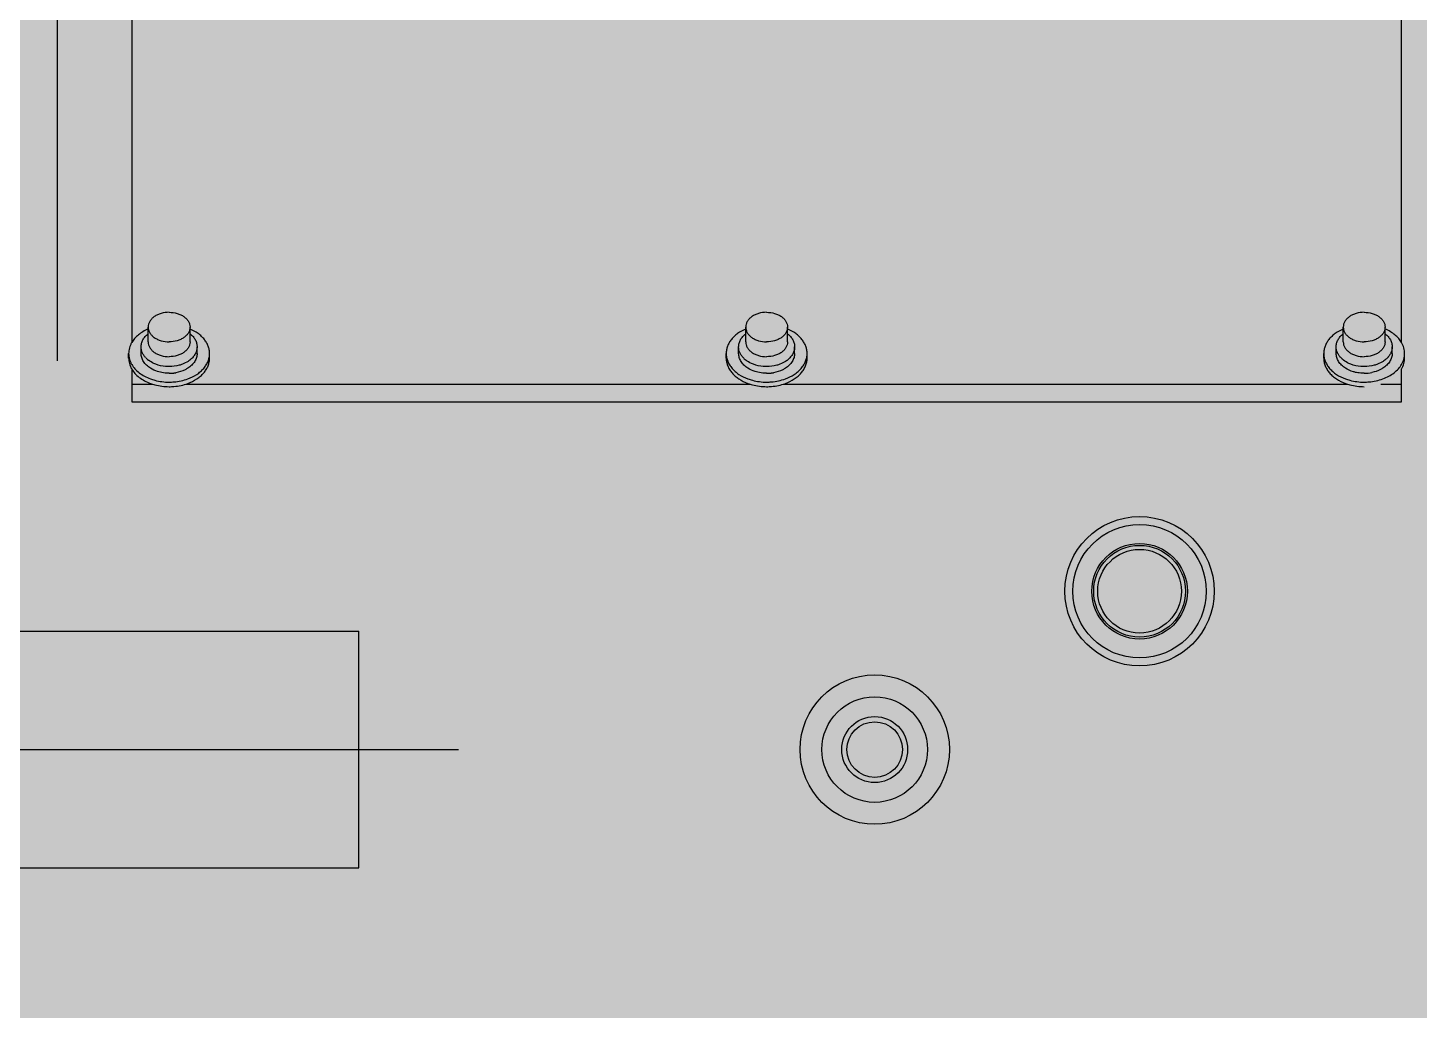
# Model space of a CAD drawing. Header units: millimetres. Extents: x -18489 to 17339, y -1599 to 10961.
# Drawn here: x -16839.76 to -16804.31, y 2092.43 to 2117.47 of the extents above; entities that cross this region are included whole.
import ezdxf

# ---------------------------------------------------------------- set-up
doc = ezdxf.new("R2010")
doc.units = ezdxf.units.MM
for name, color, linetype in [('188K-SM-03-F10-MECH-EQ-Y2257103$0$0 Xref', 8, 'Continuous'), ('188K-SM-03-F10-MECH-EQ-Y2257103$0$M-EQU-FOUNDATION', 8, 'Continuous'), ('188K-SM-03-F10-MECH-EQ-Y2257103$0$Micron CUP L10 HVAC EQU$0$M-MECH-EQU', 136, 'Continuous'), ('188K-SM-03-F10-MECH-EQ-Y2257103$0$Micron CUP L10 HVAC EQU$0$M-PHASE1 AREA', 252, 'Continuous')]:
    doc.layers.add(name, color=color, linetype=linetype)
pattern_1 = [(50, (4473.52, 709.2), (54.6554, -4.78173), [5.715, -62.865]), (355, (4473.52, 709.2), (-10.57303, 57.31705), [4.572, -50.29218]), (100.45144, (4478.076, 708.8), (44.08237, 52.53533), [4.857, -53.42707]), (46.1842, (4473.52, 724.44), (81.32371, -12.6127), [8.5725, -94.2975]), (96.63556, (4480.3, 723.39), (71.22124, 74.22784), [7.2855, -80.14068]), (351.18415, (4473.52, 724.44), (71.22124, 74.22784), [6.858, -75.43792]), (21, (4481.14, 720.63), (45.48432, -30.67956), [5.715, -62.865]), (326, (4481.14, 720.63), (18.54061, 55.25639), [4.572, -50.292]), (71.45144, (4484.93, 718.07), (64.02493, 24.57683), [4.857, -53.42698]), (37.5, (4473.521, 709.2), (0.926581, 25.366512), [0, -49.6824, 0, -51.054, 0, -50.4825]), (7.5, (4473.52, 709.2), (20.0459, 30.054172), [0, -29.1084, 0, -48.5394, 0, -19.2405]), (327.5, (4456.529, 709.2), (40.677179, -1.718623), [0, -19.05, 0, -59.436, 0, -78.867]), (317.5, (4448.91, 709.2), (44.438754, 7.62795), [0, -24.765, 0, -39.4716, 0, -56.007])]

# ---------------------------------------------------------------- blocks, each defined once
blk = doc.blocks.new('188K-SM-03-F10-MECH-EQ-Y2257103$0$Micron CUP L10 HVAC EQU$0$A$C0c53ceb0')
at = {"layer": '188K-SM-03-F10-MECH-EQ-Y2257103$0$Micron CUP L10 HVAC EQU$0$M-PHASE1 AREA'}
for p, q in [((-6958.62096, 12114.41434), (-6958.62096, 11915.61578)), ((-6939.591, 12110.9288), (-6939.591, 11920.26753)), ((-6616.0818, 11920.26753), (-6616.0818, 12110.9288)), ((-6935.40442, 11920.46276), (-6935.40442, 11924.2305)), ((-6924.74764, 11920.46276), (-6924.74764, 11924.2305)), ((-6783.16479, 11920.46276), (-6783.16479, 11924.2305)), ((-6772.50802, 11920.46276), (-6772.50802, 11924.2305)), ((-6630.92517, 11920.46276), (-6630.92517, 11924.2305)), ((-6620.26839, 11920.46276), (-6620.26839, 11924.2305)), ((-6937.20592, 11917.5024), (-6937.20592, 11919.20685)), ((-6922.94614, 11917.5024), (-6922.94614, 11919.20685)), ((-6784.96629, 11917.5024), (-6784.96629, 11919.20685)), ((-6770.70651, 11917.5024), (-6770.70651, 11919.20685)), ((-6632.72667, 11917.5024), (-6632.72667, 11919.20685)), ((-6618.46689, 11917.5024), (-6618.46689, 11919.20685)), ((-6940.38392, 11916.33619), (-6940.38392, 11917.5024)), ((-6919.76814, 11916.33619), (-6919.76814, 11917.5024)), ((-6788.1443, 11916.33619), (-6788.1443, 11917.5024)), ((-6767.52851, 11916.33619), (-6767.52851, 11917.5024)), ((-6635.90467, 11916.33619), (-6635.90467, 11917.5024)), ((-6615.28889, 11916.33619), (-6615.28889, 11917.5024)), ((-6939.591, 11913.57107), (-6939.591, 11905.21239)), ((-6616.0818, 11905.21239), (-6616.0818, 11913.57107)), ((-6939.591, 11909.6978), (-6934.32665, 11909.6978)), ((-6925.8254, 11909.6978), (-6782.08703, 11909.6978)), ((-6773.58578, 11909.6978), (-6629.8474, 11909.6978)), ((-6621.34616, 11909.6978), (-6616.0818, 11909.6978)), ((-6939.591, 11905.21239), (-6616.0818, 11905.21239)), ((-6983.23339, 11846.71393), (-6881.73614, 11846.71393)), ((-6881.73614, 11786.44994), (-6881.73614, 11846.71393)), ((-8502.13966, 11816.58194), (-6856.36183, 11816.58194)), ((-6983.23339, 11786.44994), (-6881.73614, 11786.44994))]:
    blk.add_line(p, q, dxfattribs=at)
for centre, radius in [((-6682.8135, 11856.92433), 19.02995), ((-6682.8135, 11856.92433), 17.00009), ((-6682.8135, 11856.92433), 12.17917), ((-6682.8135, 11856.92433), 11.69708), ((-6682.8135, 11856.92433), 10.65677), ((-6750.30641, 11816.58083), 19.02995), ((-6750.30641, 11816.58083), 13.44783), ((-6750.30641, 11816.58083), 8.39855), ((-6750.30641, 11816.58083), 7.07914)]:
    blk.add_circle(centre, radius, dxfattribs=at)
for centre, radius, start, end in [((-6932.00504, 11920.18706), 5.50374, 222.7749544, 226.8486984), ((-6931.65624, 11920.56808), 6.02027, 226.9069085, 232.4938278), ((-6928.60179, 11920.70266), 6.19155, 307.5258068, 308.9357053), ((-6779.76542, 11920.18706), 5.50374, 222.7749544, 226.8486984), ((-6779.41661, 11920.56808), 6.02027, 226.9069085, 232.4938278), ((-6776.36216, 11920.70266), 6.19155, 307.5258068, 308.9357053), ((-6627.11955, 11920.64049), 6.11268, 229.0033146, 232.4800237), ((-6624.03501, 11920.59278), 6.05109, 307.5022766, 311.014385), ((-6930.07479, 11922.49119), 10.03038, 269.9929258, 276.1678883), ((-6930.05773, 11922.3228), 9.86114, 276.1744783, 277.1800614), ((-6930.0406, 11922.19507), 9.73227, 277.1739976, 280.0449696), ((-6777.83517, 11922.49119), 10.03038, 269.9929258, 276.1678883), ((-6777.81811, 11922.3228), 9.86114, 276.1744783, 277.1800614), ((-6777.80098, 11922.19507), 9.73227, 277.1739976, 280.0449696), ((-6625.5838, 11922.31504), 9.85425, 269.9245055, 281.54312)]:
    blk.add_arc(centre, radius, start, end, dxfattribs=at)
for points, knots in [([(-6930.07603, 11927.99824), (-6930.76241, 11927.99824), (-6931.78604, 11927.8601), (-6933.03162, 11927.39431), (-6933.84355, 11926.92887), (-6934.51454, 11926.35874), (-6935.01846, 11925.70266), (-6935.33261, 11924.9842), (-6935.4044, 11924.47788), (-6935.4044, 11924.2305)], [0, 0, 0, 0, 0.286788988, 0.423950674, 0.553971236, 0.675795026, 0.789521273, 0.896637404, 1, 1, 1, 1]), ([(-6930.07603, 11927.99824), (-6929.38965, 11927.99824), (-6928.36602, 11927.8601), (-6927.12044, 11927.39431), (-6926.30851, 11926.92887), (-6925.63752, 11926.35874), (-6925.1336, 11925.70266), (-6924.81945, 11924.9842), (-6924.74766, 11924.47788), (-6924.74766, 11924.2305)], [0, 0, 0, 0, 0.286788988, 0.423950674, 0.553971236, 0.675795026, 0.789521273, 0.896637404, 1, 1, 1, 1]), ([(-6777.8364, 11927.99824), (-6778.52279, 11927.99824), (-6779.54642, 11927.8601), (-6780.792, 11927.39431), (-6781.60392, 11926.92887), (-6782.27491, 11926.35874), (-6782.77883, 11925.70266), (-6783.09298, 11924.9842), (-6783.16477, 11924.47788), (-6783.16477, 11924.2305)], [0, 0, 0, 0, 0.286788988, 0.423950674, 0.553971236, 0.675795026, 0.789521273, 0.896637404, 1, 1, 1, 1]), ([(-6777.8364, 11927.99824), (-6777.15002, 11927.99824), (-6776.12639, 11927.8601), (-6774.88081, 11927.39431), (-6774.06888, 11926.92887), (-6773.3979, 11926.35874), (-6772.89397, 11925.70266), (-6772.57982, 11924.9842), (-6772.50803, 11924.47788), (-6772.50803, 11924.2305)], [0, 0, 0, 0, 0.286788988, 0.423950674, 0.553971236, 0.675795026, 0.789521273, 0.896637404, 1, 1, 1, 1]), ([(-6625.59678, 11927.99824), (-6626.28316, 11927.99824), (-6627.30679, 11927.8601), (-6628.55237, 11927.39431), (-6629.3643, 11926.92887), (-6630.03529, 11926.35874), (-6630.53921, 11925.70266), (-6630.85336, 11924.9842), (-6630.92515, 11924.47788), (-6630.92515, 11924.2305)], [0, 0, 0, 0, 0.286788988, 0.423950674, 0.553971236, 0.675795026, 0.789521273, 0.896637404, 1, 1, 1, 1]), ([(-6625.59678, 11927.99824), (-6624.9104, 11927.99824), (-6623.88677, 11927.8601), (-6622.64119, 11927.39431), (-6621.82926, 11926.92887), (-6621.15827, 11926.35874), (-6620.65435, 11925.70266), (-6620.3402, 11924.9842), (-6620.26841, 11924.47788), (-6620.26841, 11924.2305)], [0, 0, 0, 0, 0.286788988, 0.423950674, 0.553971236, 0.675795026, 0.789521273, 0.896637404, 1, 1, 1, 1]), ([(-6935.41276, 11923.73826), (-6935.87018, 11923.54253), (-6936.74006, 11923.10331), (-6937.90814, 11922.28822), (-6938.8816, 11921.35069), (-6939.39708, 11920.63967), (-6939.61013, 11920.27308)], [0, 0, 0, 0, 0.269931631, 0.526826294, 0.769963352, 1, 1, 1, 1]), ([(-6937.2059, 11919.20685), (-6937.2059, 11919.51236), (-6937.12457, 11920.13564), (-6936.76676, 11921.02814), (-6936.18932, 11921.85498), (-6935.68828, 11922.33027), (-6935.41179, 11922.55087)], [0, 0, 0, 0, 0.233850718, 0.475004706, 0.729253262, 1, 1, 1, 1]), ([(-6935.4044, 11924.2305), (-6935.4044, 11923.98312), (-6935.33261, 11923.47681), (-6935.01846, 11922.75835), (-6934.51454, 11922.10226), (-6933.84355, 11921.53213), (-6933.03162, 11921.0667), (-6931.78604, 11920.6009), (-6930.76241, 11920.46276), (-6930.07603, 11920.46276)], [0, 0, 0, 0, 0.103362596, 0.210478727, 0.324204974, 0.446028764, 0.576049326, 0.713211012, 1, 1, 1, 1]), ([(-6924.74766, 11924.2305), (-6924.74766, 11923.98312), (-6924.81945, 11923.47681), (-6925.1336, 11922.75835), (-6925.63752, 11922.10226), (-6926.30851, 11921.53213), (-6927.12044, 11921.0667), (-6928.36602, 11920.6009), (-6929.38965, 11920.46276), (-6930.07603, 11920.46276)], [0, 0, 0, 0, 0.103362596, 0.210478727, 0.324204974, 0.446028764, 0.576049326, 0.713211012, 1, 1, 1, 1]), ([(-6924.74026, 11922.55087), (-6924.46377, 11922.33027), (-6923.96274, 11921.85498), (-6923.3853, 11921.02814), (-6923.02749, 11920.13564), (-6922.94615, 11919.51236), (-6922.94615, 11919.20685)], [0, 0, 0, 0, 0.270746738, 0.524995294, 0.766149282, 1, 1, 1, 1]), ([(-6919.76814, 11917.5024), (-6919.76814, 11917.8146), (-6919.82589, 11918.44547), (-6920.08319, 11919.37117), (-6920.50605, 11920.26425), (-6921.08626, 11921.1095), (-6921.81357, 11921.89377), (-6922.98539, 11922.86049), (-6924.01345, 11923.42768), (-6924.7393, 11923.73826)], [0, 0, 0, 0, 0.111041272, 0.223864441, 0.340057107, 0.460865279, 0.587115231, 0.719198405, 1, 1, 1, 1]), ([(-6783.17313, 11923.73826), (-6783.89898, 11923.42768), (-6784.92704, 11922.86049), (-6786.09886, 11921.89377), (-6786.82617, 11921.1095), (-6787.40638, 11920.26425), (-6787.82925, 11919.37117), (-6788.08654, 11918.44547), (-6788.1443, 11917.8146), (-6788.1443, 11917.5024)], [0, 0, 0, 0, 0.280801595, 0.412884769, 0.539134721, 0.659942893, 0.776135559, 0.888958728, 1, 1, 1, 1]), ([(-6784.96628, 11919.20685), (-6784.96628, 11919.51236), (-6784.88495, 11920.13564), (-6784.52713, 11921.02814), (-6783.94969, 11921.85498), (-6783.44866, 11922.33027), (-6783.17217, 11922.55087)], [0, 0, 0, 0, 0.233850718, 0.475004706, 0.729253262, 1, 1, 1, 1]), ([(-6783.16477, 11924.2305), (-6783.16477, 11923.98312), (-6783.09298, 11923.47681), (-6782.77883, 11922.75835), (-6782.27491, 11922.10226), (-6781.60392, 11921.53213), (-6780.792, 11921.0667), (-6779.54642, 11920.6009), (-6778.52279, 11920.46276), (-6777.8364, 11920.46276)], [0, 0, 0, 0, 0.103362596, 0.210478727, 0.324204974, 0.446028764, 0.576049326, 0.713211012, 1, 1, 1, 1]), ([(-6772.50803, 11924.2305), (-6772.50803, 11923.98312), (-6772.57982, 11923.47681), (-6772.89397, 11922.75835), (-6773.3979, 11922.10226), (-6774.06888, 11921.53213), (-6774.88081, 11921.0667), (-6776.12639, 11920.6009), (-6777.15002, 11920.46276), (-6777.8364, 11920.46276)], [0, 0, 0, 0, 0.103362596, 0.210478727, 0.324204974, 0.446028764, 0.576049326, 0.713211012, 1, 1, 1, 1]), ([(-6772.50064, 11922.55087), (-6772.22415, 11922.33027), (-6771.72311, 11921.85498), (-6771.14568, 11921.02814), (-6770.78786, 11920.13564), (-6770.70653, 11919.51236), (-6770.70653, 11919.20685)], [0, 0, 0, 0, 0.270746738, 0.524995294, 0.766149282, 1, 1, 1, 1]), ([(-6767.52851, 11917.5024), (-6767.52851, 11917.8146), (-6767.58626, 11918.44547), (-6767.84356, 11919.37117), (-6768.26642, 11920.26425), (-6768.84663, 11921.1095), (-6769.57395, 11921.89377), (-6770.74577, 11922.86049), (-6771.77383, 11923.42768), (-6772.49967, 11923.73826)], [0, 0, 0, 0, 0.111041272, 0.223864441, 0.340057107, 0.460865279, 0.587115231, 0.719198405, 1, 1, 1, 1]), ([(-6630.93351, 11923.73826), (-6631.65935, 11923.42768), (-6632.68742, 11922.86049), (-6633.85924, 11921.89377), (-6634.58655, 11921.1095), (-6635.16676, 11920.26425), (-6635.58962, 11919.37117), (-6635.84692, 11918.44547), (-6635.90467, 11917.8146), (-6635.90467, 11917.5024)], [0, 0, 0, 0, 0.280801595, 0.412884769, 0.539134721, 0.659942893, 0.776135559, 0.888958728, 1, 1, 1, 1]), ([(-6632.72665, 11919.20685), (-6632.72665, 11919.51236), (-6632.64532, 11920.13564), (-6632.28751, 11921.02814), (-6631.71007, 11921.85498), (-6631.20903, 11922.33027), (-6630.93254, 11922.55087)], [0, 0, 0, 0, 0.233850718, 0.475004706, 0.729253262, 1, 1, 1, 1]), ([(-6630.92515, 11924.2305), (-6630.92515, 11923.98312), (-6630.85336, 11923.47681), (-6630.53921, 11922.75835), (-6630.03529, 11922.10226), (-6629.3643, 11921.53213), (-6628.55237, 11921.0667), (-6627.30679, 11920.6009), (-6626.28316, 11920.46276), (-6625.59678, 11920.46276)], [0, 0, 0, 0, 0.103362596, 0.210478727, 0.324204974, 0.446028764, 0.576049326, 0.713211012, 1, 1, 1, 1]), ([(-6620.26841, 11924.2305), (-6620.26841, 11923.98312), (-6620.3402, 11923.47681), (-6620.65435, 11922.75835), (-6621.15827, 11922.10226), (-6621.82926, 11921.53213), (-6622.64119, 11921.0667), (-6623.88677, 11920.6009), (-6624.9104, 11920.46276), (-6625.59678, 11920.46276)], [0, 0, 0, 0, 0.103362596, 0.210478727, 0.324204974, 0.446028764, 0.576049326, 0.713211012, 1, 1, 1, 1]), ([(-6620.26101, 11922.55087), (-6619.98453, 11922.33027), (-6619.48349, 11921.85498), (-6618.90605, 11921.02814), (-6618.54824, 11920.13564), (-6618.4669, 11919.51236), (-6618.4669, 11919.20685)], [0, 0, 0, 0, 0.270746738, 0.524995294, 0.766149282, 1, 1, 1, 1]), ([(-6616.06268, 11920.27308), (-6616.27573, 11920.63967), (-6616.79121, 11921.35069), (-6617.76467, 11922.28822), (-6618.93275, 11923.10331), (-6619.80263, 11923.54253), (-6620.26005, 11923.73826)], [0, 0, 0, 0, 0.230036648, 0.473173706, 0.730068369, 1, 1, 1, 1]), ([(-6939.61013, 11920.27308), (-6939.73558, 11920.05723), (-6939.95837, 11919.61556), (-6940.20296, 11918.92299), (-6940.35087, 11918.21636), (-6940.38392, 11917.73943), (-6940.38392, 11917.5024)], [0, 0, 0, 0, 0.257512723, 0.508724866, 0.755506666, 1, 1, 1, 1]), ([(-6936.04493, 11916.44936), (-6936.22815, 11916.64766), (-6936.5573, 11917.06368), (-6936.92811, 11917.75033), (-6937.15486, 11918.46983), (-6937.2059, 11918.96329), (-6937.2059, 11919.20685)], [0, 0, 0, 0, 0.264767003, 0.517467871, 0.761153089, 1, 1, 1, 1]), ([(-6935.4044, 11920.46276), (-6935.4044, 11920.21538), (-6935.33261, 11919.70907), (-6935.01846, 11918.99061), (-6934.51454, 11918.33452), (-6933.84355, 11917.76439), (-6933.03162, 11917.29896), (-6931.78604, 11916.83317), (-6930.76241, 11916.69503), (-6930.07603, 11916.69503)], [0, 0, 0, 0, 0.103362596, 0.210478727, 0.324204974, 0.446028764, 0.576049326, 0.713211012, 1, 1, 1, 1]), ([(-6924.74766, 11920.46276), (-6924.74766, 11920.21538), (-6924.81945, 11919.70907), (-6925.1336, 11918.99061), (-6925.63752, 11918.33452), (-6926.30851, 11917.76439), (-6927.12044, 11917.29896), (-6928.36602, 11916.83317), (-6929.38965, 11916.69503), (-6930.07603, 11916.69503)], [0, 0, 0, 0, 0.103362596, 0.210478727, 0.324204974, 0.446028764, 0.576049326, 0.713211012, 1, 1, 1, 1]), ([(-6922.94615, 11919.20685), (-6922.94615, 11918.904), (-6923.02603, 11918.28633), (-6923.37762, 11917.40109), (-6923.94537, 11916.5798), (-6924.4385, 11916.10651), (-6924.71072, 11915.88655)], [0, 0, 0, 0, 0.234069694, 0.475329886, 0.729505668, 1, 1, 1, 1]), ([(-6783.80531, 11916.44936), (-6783.98853, 11916.64766), (-6784.31768, 11917.06368), (-6784.68848, 11917.75033), (-6784.91523, 11918.46983), (-6784.96628, 11918.96329), (-6784.96628, 11919.20685)], [0, 0, 0, 0, 0.264767003, 0.517467871, 0.761153089, 1, 1, 1, 1]), ([(-6783.16477, 11920.46276), (-6783.16477, 11920.21538), (-6783.09298, 11919.70907), (-6782.77883, 11918.99061), (-6782.27491, 11918.33452), (-6781.60392, 11917.76439), (-6780.792, 11917.29896), (-6779.54642, 11916.83317), (-6778.52279, 11916.69503), (-6777.8364, 11916.69503)], [0, 0, 0, 0, 0.103362596, 0.210478727, 0.324204974, 0.446028764, 0.576049326, 0.713211012, 1, 1, 1, 1]), ([(-6772.50803, 11920.46276), (-6772.50803, 11920.21538), (-6772.57982, 11919.70907), (-6772.89397, 11918.99061), (-6773.3979, 11918.33452), (-6774.06888, 11917.76439), (-6774.88081, 11917.29896), (-6776.12639, 11916.83317), (-6777.15002, 11916.69503), (-6777.8364, 11916.69503)], [0, 0, 0, 0, 0.103362596, 0.210478727, 0.324204974, 0.446028764, 0.576049326, 0.713211012, 1, 1, 1, 1]), ([(-6770.70653, 11919.20685), (-6770.70653, 11918.904), (-6770.78641, 11918.28633), (-6771.13799, 11917.40109), (-6771.70575, 11916.5798), (-6772.19887, 11916.10651), (-6772.4711, 11915.88655)], [0, 0, 0, 0, 0.234069694, 0.475329886, 0.729505668, 1, 1, 1, 1]), ([(-6631.56568, 11916.44936), (-6631.74891, 11916.64766), (-6632.07805, 11917.06368), (-6632.44886, 11917.75033), (-6632.67561, 11918.46983), (-6632.72665, 11918.96329), (-6632.72665, 11919.20685)], [0, 0, 0, 0, 0.264767003, 0.517467871, 0.761153089, 1, 1, 1, 1]), ([(-6630.92515, 11920.46276), (-6630.92515, 11920.21538), (-6630.85336, 11919.70907), (-6630.53921, 11918.99061), (-6630.03529, 11918.33452), (-6629.3643, 11917.76439), (-6628.55237, 11917.29896), (-6627.30679, 11916.83317), (-6626.28316, 11916.69503), (-6625.59678, 11916.69503)], [0, 0, 0, 0, 0.103362596, 0.210478727, 0.324204974, 0.446028764, 0.576049326, 0.713211012, 1, 1, 1, 1]), ([(-6620.26841, 11920.46276), (-6620.26841, 11920.21538), (-6620.3402, 11919.70907), (-6620.65435, 11918.99061), (-6621.15827, 11918.33452), (-6621.82926, 11917.76439), (-6622.64119, 11917.29896), (-6623.88677, 11916.83317), (-6624.9104, 11916.69503), (-6625.59678, 11916.69503)], [0, 0, 0, 0, 0.103362596, 0.210478727, 0.324204974, 0.446028764, 0.576049326, 0.713211012, 1, 1, 1, 1]), ([(-6618.4669, 11919.20685), (-6618.4669, 11918.96329), (-6618.51795, 11918.46983), (-6618.7447, 11917.75033), (-6619.11551, 11917.06368), (-6619.44465, 11916.64766), (-6619.62788, 11916.44936)], [0, 0, 0, 0, 0.238846911, 0.482532129, 0.735232997, 1, 1, 1, 1]), ([(-6615.28889, 11917.5024), (-6615.28889, 11917.73943), (-6615.32194, 11918.21636), (-6615.46984, 11918.92299), (-6615.71444, 11919.61556), (-6615.93723, 11920.05723), (-6616.06268, 11920.27308)], [0, 0, 0, 0, 0.244493334, 0.491275134, 0.742487277, 1, 1, 1, 1]), ([(-6940.38392, 11917.5024), (-6940.38392, 11917.26536), (-6940.35087, 11916.78844), (-6940.20296, 11916.0818), (-6939.95837, 11915.38924), (-6939.73558, 11914.94756), (-6939.61013, 11914.73171)], [0, 0, 0, 0, 0.244493334, 0.491275134, 0.742487277, 1, 1, 1, 1]), ([(-6940.38392, 11916.33619), (-6940.38392, 11916.09916), (-6940.35087, 11915.62223), (-6940.20296, 11914.9156), (-6939.95837, 11914.22303), (-6939.73558, 11913.78136), (-6939.61013, 11913.56551)], [0, 0, 0, 0, 0.244493334, 0.491275134, 0.742487277, 1, 1, 1, 1]), ([(-6939.61013, 11914.73171), (-6939.37535, 11914.32774), (-6938.7968, 11913.54671), (-6937.69101, 11912.53509), (-6936.35769, 11911.67674), (-6935.36572, 11911.23276), (-6934.84482, 11911.04055)], [0, 0, 0, 0, 0.228329103, 0.471045062, 0.728675928, 1, 1, 1, 1]), ([(-6934.84955, 11913.75749), (-6935.20575, 11913.98452), (-6935.85539, 11914.48723), (-6936.61766, 11915.40523), (-6937.09607, 11916.42478), (-6937.2059, 11917.14938), (-6937.2059, 11917.5024)], [0, 0, 0, 0, 0.27510598, 0.530746196, 0.770079369, 1, 1, 1, 1]), ([(-6933.46424, 11914.7709), (-6933.63576, 11914.8364), (-6934.28849, 11915.1104), (-6934.90585, 11915.47288), (-6935.32166, 11915.79227)], [0, 0, 0, 0, 0.259357224, 1, 1, 1, 1]), ([(-6930.07603, 11914.16526), (-6930.36975, 11914.16526), (-6931.51964, 11914.21538), (-6932.66357, 11914.46513), (-6933.46424, 11914.7709)], [0, 0, 0, 0, 0.255236185, 1, 1, 1, 1]), ([(-6926.68782, 11914.7709), (-6926.95013, 11914.67073), (-6928.04537, 11914.3139), (-6929.20592, 11914.16526), (-6930.07603, 11914.16526)], [0, 0, 0, 0, 0.243974103, 1, 1, 1, 1]), ([(-6924.8304, 11915.79227), (-6924.96565, 11915.68838), (-6925.54462, 11915.28003), (-6926.18574, 11914.96264), (-6926.68782, 11914.7709)], [0, 0, 0, 0, 0.24089007, 1, 1, 1, 1]), ([(-6925.30724, 11911.04055), (-6924.50836, 11911.33534), (-6923.37108, 11911.89337), (-6922.06487, 11912.88007), (-6921.25111, 11913.6923), (-6920.59973, 11914.57708), (-6920.12367, 11915.51903), (-6919.83339, 11916.50023), (-6919.76814, 11917.17091), (-6919.76814, 11917.5024)], [0, 0, 0, 0, 0.282453329, 0.415182561, 0.541745185, 0.662447936, 0.77810747, 0.890044774, 1, 1, 1, 1]), ([(-6925.30724, 11909.87434), (-6924.50836, 11910.16913), (-6923.37108, 11910.72717), (-6922.06487, 11911.71387), (-6921.25111, 11912.5261), (-6920.59973, 11913.41088), (-6920.12367, 11914.35283), (-6919.83339, 11915.33402), (-6919.76814, 11916.0047), (-6919.76814, 11916.33619)], [0, 0, 0, 0, 0.282453329, 0.415182561, 0.541745185, 0.662447936, 0.77810747, 0.890044774, 1, 1, 1, 1]), ([(-6922.94615, 11917.5024), (-6922.94615, 11917.14938), (-6923.05598, 11916.42478), (-6923.5344, 11915.40523), (-6924.29667, 11914.48723), (-6924.9463, 11913.98452), (-6925.30251, 11913.75749)], [0, 0, 0, 0, 0.229920631, 0.469253804, 0.72489402, 1, 1, 1, 1]), ([(-6788.1443, 11917.5024), (-6788.1443, 11917.17091), (-6788.07904, 11916.50023), (-6787.78876, 11915.51903), (-6787.3127, 11914.57708), (-6786.66132, 11913.6923), (-6785.84756, 11912.88007), (-6784.54136, 11911.89337), (-6783.40407, 11911.33534), (-6782.6052, 11911.04055)], [0, 0, 0, 0, 0.109955226, 0.22189253, 0.337552064, 0.458254815, 0.584817439, 0.717546671, 1, 1, 1, 1]), ([(-6788.1443, 11916.33619), (-6788.1443, 11916.0047), (-6788.07904, 11915.33402), (-6787.78876, 11914.35283), (-6787.3127, 11913.41088), (-6786.66132, 11912.5261), (-6785.84756, 11911.71387), (-6784.54136, 11910.72717), (-6783.40407, 11910.16913), (-6782.6052, 11909.87434)], [0, 0, 0, 0, 0.109955226, 0.22189253, 0.337552064, 0.458254815, 0.584817439, 0.717546671, 1, 1, 1, 1]), ([(-6782.60992, 11913.75749), (-6782.96613, 11913.98452), (-6783.61576, 11914.48723), (-6784.37803, 11915.40523), (-6784.85645, 11916.42478), (-6784.96628, 11917.14938), (-6784.96628, 11917.5024)], [0, 0, 0, 0, 0.27510598, 0.530746196, 0.770079369, 1, 1, 1, 1]), ([(-6781.22462, 11914.7709), (-6781.39614, 11914.8364), (-6782.04887, 11915.1104), (-6782.66622, 11915.47288), (-6783.08203, 11915.79227)], [0, 0, 0, 0, 0.259357224, 1, 1, 1, 1]), ([(-6777.8364, 11914.16526), (-6778.13013, 11914.16526), (-6779.28002, 11914.21538), (-6780.42395, 11914.46513), (-6781.22462, 11914.7709)], [0, 0, 0, 0, 0.255236185, 1, 1, 1, 1]), ([(-6774.44819, 11914.7709), (-6774.7105, 11914.67073), (-6775.80575, 11914.3139), (-6776.9663, 11914.16526), (-6777.8364, 11914.16526)], [0, 0, 0, 0, 0.243974103, 1, 1, 1, 1]), ([(-6772.59077, 11915.79227), (-6772.72603, 11915.68838), (-6773.30499, 11915.28003), (-6773.94611, 11914.96264), (-6774.44819, 11914.7709)], [0, 0, 0, 0, 0.24089007, 1, 1, 1, 1]), ([(-6773.06761, 11911.04055), (-6772.26873, 11911.33534), (-6771.13145, 11911.89337), (-6769.82525, 11912.88007), (-6769.01149, 11913.6923), (-6768.36011, 11914.57708), (-6767.88404, 11915.51903), (-6767.59376, 11916.50023), (-6767.52851, 11917.17091), (-6767.52851, 11917.5024)], [0, 0, 0, 0, 0.282453329, 0.415182561, 0.541745185, 0.662447936, 0.77810747, 0.890044774, 1, 1, 1, 1]), ([(-6773.06761, 11909.87434), (-6772.26873, 11910.16913), (-6771.13145, 11910.72717), (-6769.82525, 11911.71387), (-6769.01149, 11912.5261), (-6768.36011, 11913.41088), (-6767.88404, 11914.35283), (-6767.59376, 11915.33402), (-6767.52851, 11916.0047), (-6767.52851, 11916.33619)], [0, 0, 0, 0, 0.282453329, 0.415182561, 0.541745185, 0.662447936, 0.77810747, 0.890044774, 1, 1, 1, 1]), ([(-6770.70653, 11917.5024), (-6770.70653, 11917.14938), (-6770.81636, 11916.42478), (-6771.29477, 11915.40523), (-6772.05704, 11914.48723), (-6772.70668, 11913.98452), (-6773.06288, 11913.75749)], [0, 0, 0, 0, 0.229920631, 0.469253804, 0.72489402, 1, 1, 1, 1]), ([(-6635.90467, 11917.5024), (-6635.90467, 11917.17091), (-6635.83942, 11916.50023), (-6635.54914, 11915.51903), (-6635.07307, 11914.57708), (-6634.4217, 11913.6923), (-6633.60794, 11912.88007), (-6632.30173, 11911.89337), (-6631.16445, 11911.33534), (-6630.36557, 11911.04055)], [0, 0, 0, 0, 0.109955226, 0.22189253, 0.337552064, 0.458254815, 0.584817439, 0.717546671, 1, 1, 1, 1]), ([(-6635.90467, 11916.33619), (-6635.90467, 11916.0047), (-6635.83942, 11915.33402), (-6635.54914, 11914.35283), (-6635.07307, 11913.41088), (-6634.4217, 11912.5261), (-6633.60794, 11911.71387), (-6632.30173, 11910.72717), (-6631.16445, 11910.16913), (-6630.36557, 11909.87434)], [0, 0, 0, 0, 0.109955226, 0.22189253, 0.337552064, 0.458254815, 0.584817439, 0.717546671, 1, 1, 1, 1]), ([(-6630.3703, 11913.75749), (-6630.7265, 11913.98452), (-6631.37614, 11914.48723), (-6632.13841, 11915.40523), (-6632.61682, 11916.42478), (-6632.72665, 11917.14938), (-6632.72665, 11917.5024)], [0, 0, 0, 0, 0.27510598, 0.530746196, 0.770079369, 1, 1, 1, 1]), ([(-6631.12957, 11916.02696), (-6631.16828, 11916.06064), (-6631.31926, 11916.1955), (-6631.46313, 11916.33837), (-6631.56568, 11916.44936)], [0, 0, 0, 0, 0.253488751, 1, 1, 1, 1]), ([(-6628.98499, 11914.7709), (-6629.15652, 11914.8364), (-6629.80924, 11915.1104), (-6630.4266, 11915.47288), (-6630.84241, 11915.79227)], [0, 0, 0, 0, 0.259357224, 1, 1, 1, 1]), ([(-6625.59678, 11914.16526), (-6625.8905, 11914.16526), (-6627.0404, 11914.21538), (-6628.18433, 11914.46513), (-6628.98499, 11914.7709)], [0, 0, 0, 0, 0.255236185, 1, 1, 1, 1]), ([(-6622.20857, 11914.7709), (-6622.47088, 11914.67073), (-6623.56612, 11914.3139), (-6624.72667, 11914.16526), (-6625.59678, 11914.16526)], [0, 0, 0, 0, 0.243974103, 1, 1, 1, 1]), ([(-6620.35115, 11915.79227), (-6620.4864, 11915.68838), (-6621.06537, 11915.28003), (-6621.70649, 11914.96264), (-6622.20857, 11914.7709)], [0, 0, 0, 0, 0.24089007, 1, 1, 1, 1]), ([(-6620.82799, 11911.04055), (-6620.30709, 11911.23276), (-6619.31512, 11911.67674), (-6617.98179, 11912.53509), (-6616.87601, 11913.54671), (-6616.29746, 11914.32774), (-6616.06268, 11914.73171)], [0, 0, 0, 0, 0.271324072, 0.528954938, 0.771670897, 1, 1, 1, 1]), ([(-6618.4669, 11917.5024), (-6618.4669, 11917.14938), (-6618.57673, 11916.42478), (-6619.05515, 11915.40523), (-6619.81742, 11914.48723), (-6620.46705, 11913.98452), (-6620.82326, 11913.75749)], [0, 0, 0, 0, 0.229920631, 0.469253804, 0.72489402, 1, 1, 1, 1]), ([(-6619.62788, 11916.44936), (-6619.66176, 11916.41269), (-6619.80124, 11916.26596), (-6619.94893, 11916.12707), (-6620.06399, 11916.02696)], [0, 0, 0, 0, 0.246618863, 1, 1, 1, 1]), ([(-6616.06268, 11914.73171), (-6615.93723, 11914.94756), (-6615.71444, 11915.38924), (-6615.46984, 11916.0818), (-6615.32194, 11916.78844), (-6615.28889, 11917.26536), (-6615.28889, 11917.5024)], [0, 0, 0, 0, 0.257512723, 0.508724866, 0.755506666, 1, 1, 1, 1]), ([(-6616.06268, 11913.56551), (-6615.93723, 11913.78136), (-6615.71444, 11914.22303), (-6615.46984, 11914.9156), (-6615.32194, 11915.62223), (-6615.28889, 11916.09916), (-6615.28889, 11916.33619)], [0, 0, 0, 0, 0.257512723, 0.508724866, 0.755506666, 1, 1, 1, 1]), ([(-6939.61013, 11913.56551), (-6939.37535, 11913.16153), (-6938.7968, 11912.3805), (-6937.69101, 11911.36888), (-6936.35769, 11910.51053), (-6935.36572, 11910.06656), (-6934.84482, 11909.87434)], [0, 0, 0, 0, 0.228329103, 0.471045062, 0.728675928, 1, 1, 1, 1]), ([(-6932.30956, 11912.71457), (-6932.54153, 11912.76867), (-6933.42652, 11913.01099), (-6934.2766, 11913.39232), (-6934.84955, 11913.75749)], [0, 0, 0, 0, 0.25958004, 1, 1, 1, 1]), ([(-6934.84482, 11911.04055), (-6934.47397, 11910.9037), (-6932.92955, 11910.41678), (-6931.29879, 11910.21362), (-6930.07603, 11910.21362)], [0, 0, 0, 0, 0.244303598, 1, 1, 1, 1]), ([(-6930.07603, 11912.46081), (-6930.26514, 11912.46081), (-6931.01517, 11912.48194), (-6931.76313, 11912.58711), (-6932.30956, 11912.71457)], [0, 0, 0, 0, 0.252084477, 1, 1, 1, 1]), ([(-6930.07603, 11910.21362), (-6929.66353, 11910.21362), (-6928.04676, 11910.28206), (-6926.43812, 11910.62324), (-6925.30724, 11911.04055)], [0, 0, 0, 0, 0.254957247, 1, 1, 1, 1]), ([(-6925.30251, 11913.75749), (-6925.5219, 11913.61767), (-6926.47139, 11913.08538), (-6927.5289, 11912.75625), (-6928.34309, 11912.61199)], [0, 0, 0, 0, 0.239330495, 1, 1, 1, 1]), ([(-6780.06994, 11912.71457), (-6780.30191, 11912.76867), (-6781.1869, 11913.01099), (-6782.03697, 11913.39232), (-6782.60992, 11913.75749)], [0, 0, 0, 0, 0.25958004, 1, 1, 1, 1]), ([(-6782.6052, 11911.04055), (-6782.23434, 11910.9037), (-6780.68992, 11910.41678), (-6779.05917, 11910.21362), (-6777.8364, 11910.21362)], [0, 0, 0, 0, 0.244303598, 1, 1, 1, 1]), ([(-6777.8364, 11912.46081), (-6778.02552, 11912.46081), (-6778.77554, 11912.48194), (-6779.52351, 11912.58711), (-6780.06994, 11912.71457)], [0, 0, 0, 0, 0.252084477, 1, 1, 1, 1]), ([(-6777.8364, 11910.21362), (-6777.4239, 11910.21362), (-6775.80714, 11910.28206), (-6774.1985, 11910.62324), (-6773.06761, 11911.04055)], [0, 0, 0, 0, 0.254957247, 1, 1, 1, 1]), ([(-6773.06288, 11913.75749), (-6773.28227, 11913.61767), (-6774.23177, 11913.08538), (-6775.28927, 11912.75625), (-6776.10347, 11912.61199)], [0, 0, 0, 0, 0.239330495, 1, 1, 1, 1]), ([(-6627.58165, 11912.66011), (-6627.83691, 11912.71242), (-6628.80928, 11912.9536), (-6629.74511, 11913.35903), (-6630.3703, 11913.75749)], [0, 0, 0, 0, 0.26006325, 1, 1, 1, 1]), ([(-6630.36557, 11911.04055), (-6629.99472, 11910.9037), (-6628.4503, 11910.41678), (-6626.81954, 11910.21362), (-6625.59678, 11910.21362)], [0, 0, 0, 0, 0.244303598, 1, 1, 1, 1]), ([(-6625.59678, 11912.46081), (-6625.76423, 11912.46081), (-6626.42969, 11912.47742), (-6627.09367, 11912.5601), (-6627.58165, 11912.66011)], [0, 0, 0, 0, 0.251592862, 1, 1, 1, 1]), ([(-6625.59678, 11910.21362), (-6625.18428, 11910.21362), (-6623.56751, 11910.28206), (-6621.95887, 11910.62324), (-6620.82799, 11911.04055)], [0, 0, 0, 0, 0.254957247, 1, 1, 1, 1]), ([(-6620.82326, 11913.75749), (-6621.02593, 11913.62832), (-6621.89895, 11913.13397), (-6622.86564, 11912.81305), (-6623.61191, 11912.66011)], [0, 0, 0, 0, 0.239828746, 1, 1, 1, 1]), ([(-6934.84482, 11909.87434), (-6934.47397, 11909.73749), (-6932.92955, 11909.25057), (-6931.29879, 11909.04741), (-6930.07603, 11909.04741)], [0, 0, 0, 0, 0.244303598, 1, 1, 1, 1]), ([(-6930.07603, 11909.04741), (-6929.66353, 11909.04741), (-6928.04676, 11909.11586), (-6926.43812, 11909.45703), (-6925.30724, 11909.87434)], [0, 0, 0, 0, 0.254957247, 1, 1, 1, 1]), ([(-6782.6052, 11909.87434), (-6782.23434, 11909.73749), (-6780.68992, 11909.25057), (-6779.05917, 11909.04741), (-6777.8364, 11909.04741)], [0, 0, 0, 0, 0.244303598, 1, 1, 1, 1]), ([(-6777.8364, 11909.04741), (-6777.4239, 11909.04741), (-6775.80714, 11909.11586), (-6774.1985, 11909.45703), (-6773.06761, 11909.87434)], [0, 0, 0, 0, 0.254957247, 1, 1, 1, 1]), ([(-6630.36557, 11909.87434), (-6629.99472, 11909.73749), (-6628.4503, 11909.25057), (-6626.81954, 11909.04741), (-6625.59678, 11909.04741)], [0, 0, 0, 0, 0.244303598, 1, 1, 1, 1])]:
    blk.add_open_spline(points, degree=3, knots=knots, dxfattribs=at)
blk = doc.blocks.new('188K-SM-03-F10-MECH-EQ-Y2257103$0$Micron CUP L10 HVAC EQU')
at = {"layer": '188K-SM-03-F10-MECH-EQ-Y2257103$0$Micron CUP L10 HVAC EQU$0$M-MECH-EQU'}
blk.add_blockref('188K-SM-03-F10-MECH-EQ-Y2257103$0$Micron CUP L10 HVAC EQU$0$A$C0c53ceb0', (-206166.7, 2082.18), dxfattribs=at)
blk = doc.blocks.new('188K-SM-03-F10-MECH-EQ-Y2257103')
at = {"layer": '188K-SM-03-F10-MECH-EQ-Y2257103$0$M-EQU-FOUNDATION'}
h = blk.add_hatch(dxfattribs=at)
h.set_pattern_fill('AR-CONC', color=256, scale=0.3)
h.set_pattern_definition(pattern_1)
h.paths.add_polyline_path([(-17043.149, 4192.459), (-16393.149, 4192.459), (-16393.149, 1372.459), (-17043.149, 1372.459)], flags=16)
h.paths.add_polyline_path([(-17048.149, 4197.459), (-16388.149, 4197.459), (-16388.149, 1367.459), (-17048.149, 1367.459)])
h = blk.add_hatch(dxfattribs=at)
h.set_pattern_fill('AR-CONC', color=256, scale=0.3)
h.set_pattern_definition(pattern_1)
h.paths.add_polyline_path([(-17033.149, 4182.459), (-16403.149, 4182.459), (-16403.149, 1382.459), (-17033.149, 1382.459)])
at = {"layer": '188K-SM-03-F10-MECH-EQ-Y2257103$0$0 Xref', "xscale": 0.1, "yscale": 0.1, "zscale": 0.1}
blk.add_blockref('188K-SM-03-F10-MECH-EQ-Y2257103$0$Micron CUP L10 HVAC EQU', (4473.521, 709.199), dxfattribs=at)

msp = doc.modelspace()

# ---------------------------------------------------------------- block references
msp.add_blockref('188K-SM-03-F10-MECH-EQ-Y2257103', (0, 0))

doc.saveas('drawing.dxf')
